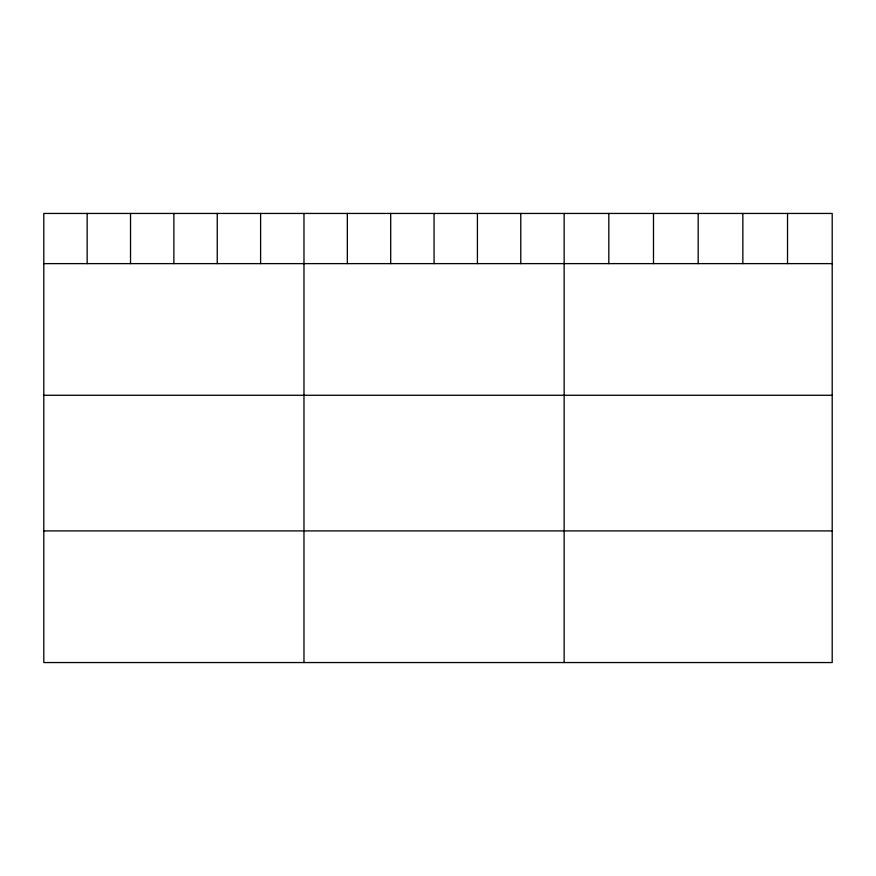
<?xml version="1.0" encoding="UTF-8"?>
<svg xmlns="http://www.w3.org/2000/svg" width="876" height="876" viewBox="0 0 876 876"><rect width="100%" height="100%" fill="white"/><g stroke="black" fill="none" stroke-linecap="round" stroke-linejoin="round"><path stroke-width="1.31" d="M832.2 263.621L832.2 662.552L43.8 662.552L43.8 213.448L832.2 213.448L832.2 263.621L43.8 263.621M43.8 395.273L832.2 395.273M43.8 530.911L832.2 530.911M787.524 213.448L787.524 263.621M742.848 213.448L742.848 263.621M698.172 213.448L698.172 263.621M653.496 213.448L653.496 263.621M608.82 213.448L608.82 263.621M564.144 213.448L564.144 662.552M520.782 213.448L520.782 263.621M477.42 213.448L477.42 263.621M434.058 213.448L434.058 263.621M390.696 213.448L390.696 263.621M347.334 213.448L347.334 263.621M303.972 213.448L303.972 662.552M260.61 213.448L260.61 263.621M217.248 213.448L217.248 263.621M173.886 213.448L173.886 263.621M130.524 213.448L130.524 263.621M87.162 213.448L87.162 263.621"/></g></svg>
